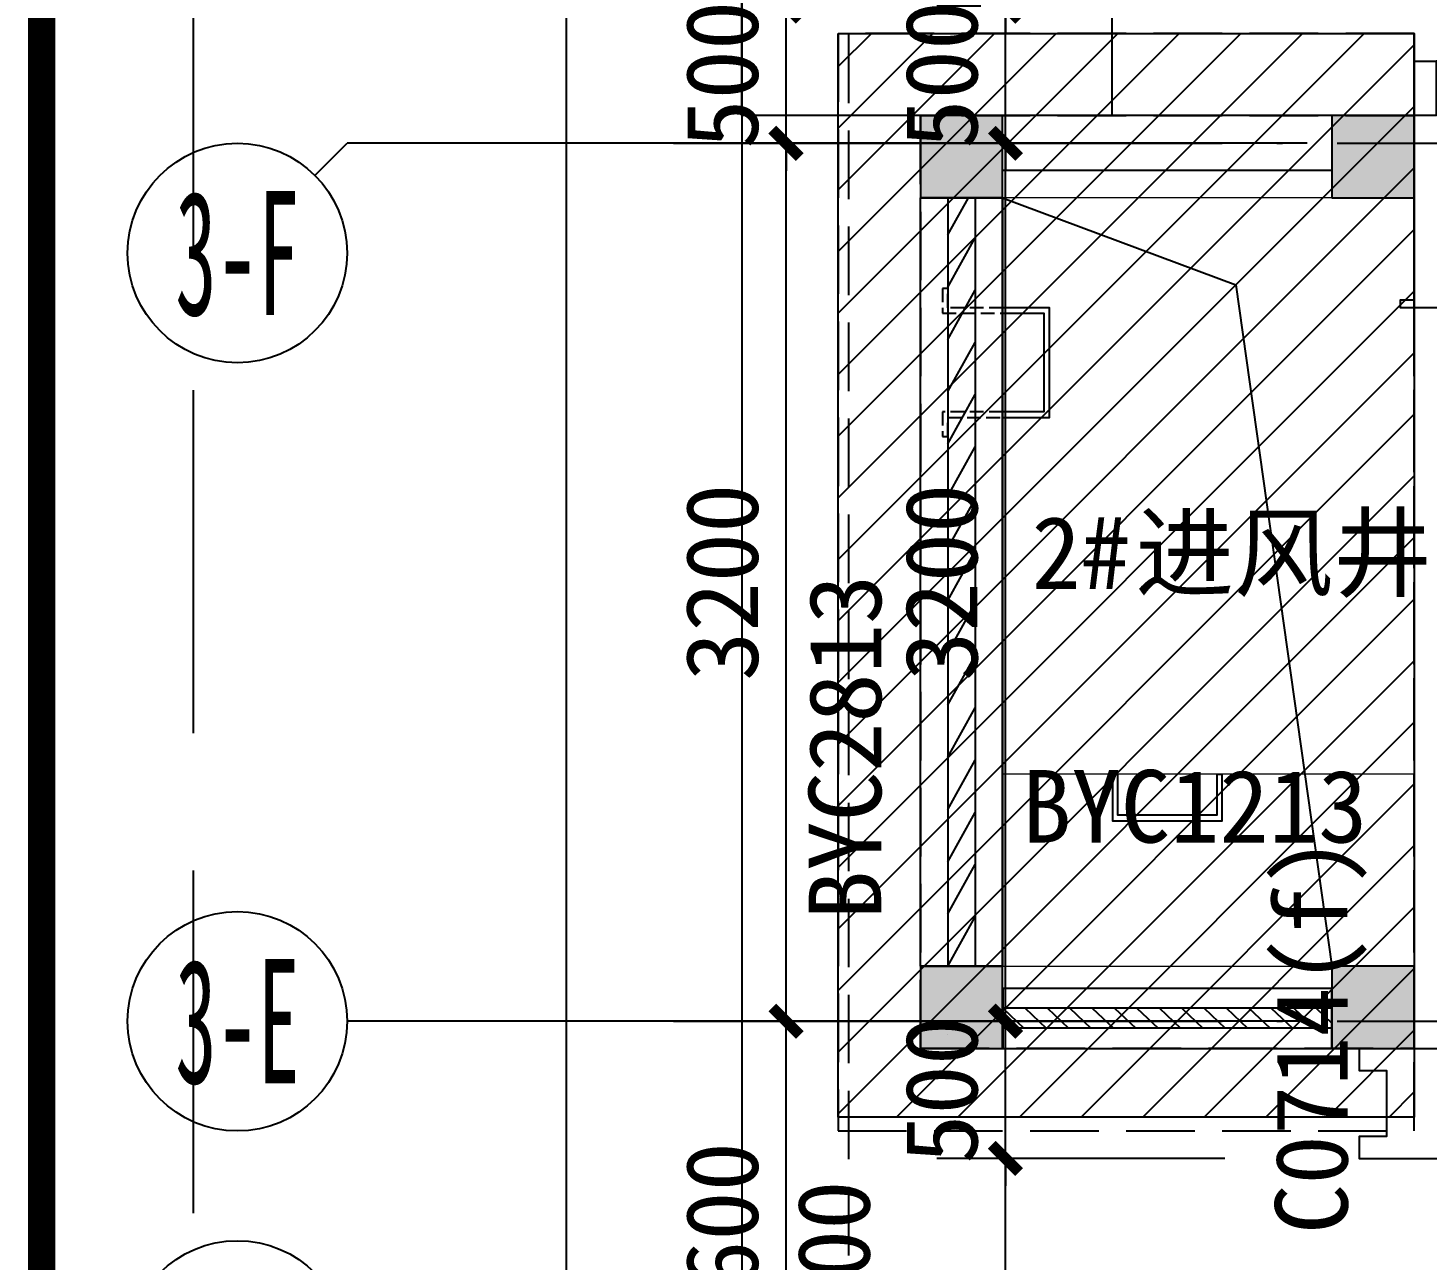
# Model space of a CAD drawing. Extents: x -46233 to 84150, y 109350 to 390860.
# Drawn here: x 2450 to 7550, y 125430 to 129920 of the extents above; entities that cross this region are included whole.
import ezdxf
from ezdxf.enums import TextEntityAlignment as Align
from ezdxf.xclip import XClip

# ---------------------------------------------------------------- set-up
doc = ezdxf.new("R2010")
doc.units = 0
doc.header["$LTSCALE"] = 1000
doc.header["$MEASUREMENT"] = 0
doc.header["$XCLIPFRAME"] = 0
for name, pattern in [('3#-轴线$1$DOTE', [2.4200000000000004, 2, -0.2, 0.02, -0.2]), ('DASH', [0.35, 0.25, -0.1]), ('道路$0$道路-$0$DASH', [0.35, 0.25, -0.1]), ('风井$0$DASH', [0.35, 0.25, -0.1]), ('风井$0$墙体$0$墙体$0$DASH', [0.35, 0.25, -0.1])]:
    doc.linetypes.add(name, pattern=pattern)
doc.layers.get('Defpoints').update_dxf_attribs({"color": 4, "linetype": 'DASH'})
for name, color, linetype in [('125-MC编号-首层$0$A-ANNO-TEXT', 255, 'Continuous'), ('3#-轴号$0$A-ANNO-AXIS-CIRC', 3, 'Continuous'), ('3#-轴号$0$A-ANNO-AXIS-TEXT', 7, 'Continuous'), ('3#-轴号$0$A-ANNO-DIMS', 3, 'Continuous'), ('3#-轴线$1$A-ANNO-DOTE', 10, '3#-轴线$1$DOTE'), ('3#楼首层线脚$0$A-00-HX-113-wall-01Y$0$HRAL', 31, 'Continuous'), ('A-ANNO-DIMS', 3, 'Continuous'), ('A-ANNO-TEXT', 255, 'Continuous'), ('A1-无手签$0$A-ANNO-TTLB', 7, 'Continuous'), ('AXIS_TEXT', 7, 'Continuous'), ('道路$0$A-road', 40, 'Continuous'), ('铺装$0$$0$绿化轮廓', 67, 'Continuous'), ('风井$0$$AUDIT-BAD-LAYER', 7, 'Continuous'), ('风井$0$A-ANNO-SYMB', 3, 'Continuous'), ('风井$0$A-COLU-CONC', 9, 'Continuous'), ('风井$0$A-COLU-CONC-HATC', 204, 'Continuous'), ('风井$0$A-DOOR', 51, 'Continuous'), ('风井$0$A-WALL-BLOK', 131, 'Continuous'), ('风井$0$墙体$0$墙体$0$A-FLOR-OVHD', 171, '风井$0$墙体$0$墙体$0$DASH'), ('风井$0$墙体$0$墙体$0$A-FLOR-STRS', 51, 'Continuous')]:
    doc.layers.add(name, color=color, linetype=linetype)
doc.layers.add('风井$0$00标注', color=2, linetype='Continuous', lineweight=30)
doc.layers.add('风井$0$A-FLOR-UNDR', color=177, linetype='Continuous', lineweight=9)
doc.styles.add('125-MC编号-首层$0$Standard', font='')
doc.styles.add('3#-轴号$0$_TCH_AXIS', font='')
doc.styles.add('3#-轴号$0$_TCH_DIM_T3', font='')
doc.styles.add('_TCH_DIM_T3', font='')
doc.styles.add('COMPLEX', font='COMPLEX')
doc.styles.get("Standard").update_dxf_attribs({"font": ''})
doc.styles.get('125-MC编号-首层$0$Standard').set_extended_font_data('SimSun')
doc.styles.get('3#-轴号$0$_TCH_AXIS').set_extended_font_data('SimSun')
doc.styles.get('3#-轴号$0$_TCH_DIM_T3').set_extended_font_data('SimSun')
doc.styles.get('_TCH_DIM_T3').set_extended_font_data('SimSun')
doc.styles.get('Standard').set_extended_font_data('SimSun')
doc.dimstyles.new('3#-轴号$0$_TCH_ARCH&&100', dxfattribs={"dimtxt": 264.3459915611814, "dimasz": 100, "dimexe": 250, "dimexo": 300, "dimgap": 100, "dimtad": 1, "dimdec": 0, "dimzin": 0, "dimdsep": 46, "dimtxsty": '3#-轴号$0$_TCH_DIM_T3', "dimblk": '3#-轴号$0$_ArchTick', "dimcen": 0.09, "dimclrt": 7, "dimazin": 2, "dimtfac": 1, "dimtdec": 0, "dimtix": 1, "dimtmove": 2, "dimatfit": 3, "dimfxl": 100, "dimtolj": 1, "dimtzin": 0, "dimarcsym": 0})
doc.dimstyles.new('_TCH_ARCH&&100', dxfattribs={"dimtxt": 264.3459915611814, "dimasz": 100, "dimexe": 250, "dimexo": 300, "dimgap": 100, "dimtad": 1, "dimdec": 0, "dimzin": 0, "dimdsep": 46, "dimtxsty": '_TCH_DIM_T3', "dimblk": 'ARCHTICK', "dimcen": 0.09, "dimclrt": 7, "dimazin": 2, "dimtfac": 1, "dimtdec": 0, "dimtix": 1, "dimtmove": 2, "dimatfit": 3, "dimfxl": 100, "dimtolj": 1, "dimtzin": 0, "dimarcsym": 0})

# ---------------------------------------------------------------- blocks, each defined once
blk = doc.blocks.new('125-MC编号-首层')
at = {"layer": '125-MC编号-首层$0$A-ANNO-TEXT', "color": 2, "style": '125-MC编号-首层$0$Standard'}
blk.add_text('C0714', height=264.3459915611814, rotation=90, dxfattribs=at).set_placement((-10992.15770355909, 3124.893592237087, -1.357726094855704e-08))
blk = doc.blocks.new('3#-1F')
blk.add_blockref('125-MC编号-首层', (10450, -7100))
blk = doc.blocks.new('3#-轴线')
at = {"layer": '3#-轴线$1$A-ANNO-DOTE'}
for points in [[(-3000, 0), (45757.34661860857, 2.91038304567337e-11)], [(-3000, -3200), (45757.34661860857, -3199.999999999971)]]:
    blk.add_lwpolyline(points, dxfattribs=at)
blk = doc.blocks.new('_AXISO')
blk.add_circle((0, 0), 0.5)
at = {"layer": 'AXIS_TEXT', "style": 'COMPLEX', "width": 1.041666666666667}
blk.add_attdef('A', text='', height=0.56, dxfattribs=at).set_placement((-0.25, -0.28), (0.25, -0.28), align=Align.FIT)
blk = doc.blocks.new('3#-轴号$0$_ArchTick')
at = {"color": 0, "linetype": 'ByBlock', "const_width": 0.4}
blk.add_lwpolyline([(-0.5, -0.5), (0.5, 0.5)], dxfattribs=at)
blk = doc.blocks.new('*D808')
at = {"layer": '3#-轴号$0$A-ANNO-DIMS', "color": 0, "lineweight": -2, "transparency": 16777216}
for p, q in [((-2589.421882234513, -5800), (-2589.421882234514, -4200)), ((-2389.421882234512, -4200), (-2339.421882234514, -4200)), ((-2389.421882234513, -5800), (-2339.421882234513, -5800))]:
    blk.add_line(p, q, dxfattribs=at)
at = {"layer": 'Defpoints', "color": 0, "transparency": 16777216}
for p in [(-2689.421882234512, -4200), (-2589.421882234514, -4200), (-2689.421882234513, -5800)]:
    blk.add_point(p, dxfattribs=at)
at = {"layer": '3#-轴号$0$A-ANNO-DIMS', "color": 0, "lineweight": -2, "transparency": 16777216, "xscale": 100, "yscale": 100, "zscale": 100}
for p, rotation in [((-2589.421882234514, -4200), 90), ((-2589.421882234513, -5800), 270)]:
    blk.add_blockref('3#-轴号$0$_ArchTick', p, dxfattribs=dict(at, rotation=rotation))
at = {"layer": '3#-轴号$0$A-ANNO-DIMS', "color": 7, "transparency": 16777216, "insert": (-2821.594878015105, -4999.999999999998), "char_height": 264.3459915611814, "attachment_point": 5, "rotation": 90, "style": '3#-轴号$0$_TCH_DIM_T3'}
blk.add_mtext('\\A1;1600', dxfattribs=at)
blk = doc.blocks.new('*D809')
at = {"layer": '3#-轴号$0$A-ANNO-DIMS', "color": 0, "lineweight": -2, "transparency": 16777216}
for p, q in [((-2589.421882234512, -4200), (-2589.421882234513, -999.9999999999986)), ((-2389.421882234511, -999.9999999999986), (-2339.421882234513, -999.9999999999986)), ((-2389.421882234512, -4200), (-2339.421882234512, -4200))]:
    blk.add_line(p, q, dxfattribs=at)
at = {"layer": 'Defpoints', "color": 0, "transparency": 16777216}
for p in [(-2689.421882234511, -999.9999999999986), (-2589.421882234513, -999.9999999999986), (-2689.421882234512, -4200)]:
    blk.add_point(p, dxfattribs=at)
at = {"layer": '3#-轴号$0$A-ANNO-DIMS', "color": 0, "lineweight": -2, "transparency": 16777216, "xscale": 100, "yscale": 100, "zscale": 100}
for p, rotation in [((-2589.421882234513, -999.9999999999986), 90), ((-2589.421882234512, -4200), 270)]:
    blk.add_blockref('3#-轴号$0$_ArchTick', p, dxfattribs=dict(at, rotation=rotation))
at = {"layer": '3#-轴号$0$A-ANNO-DIMS', "color": 7, "transparency": 16777216, "insert": (-2821.594878015103, -2599.999999999998), "char_height": 264.3459915611814, "attachment_point": 5, "rotation": 90, "style": '3#-轴号$0$_TCH_DIM_T3'}
blk.add_mtext('\\A1;3200', dxfattribs=at)
blk = doc.blocks.new('*D810')
at = {"layer": '3#-轴号$0$A-ANNO-DIMS', "color": 0, "lineweight": -2, "transparency": 16777216}
for p, q in [((-2589.421882234512, -499.9999999999984), (-2589.421882234512, -399.9999999999984)), ((-2589.421882234512, -999.9999999999986), (-2589.421882234512, -499.9999999999984)), ((-2389.421882234511, -499.9999999999983), (-2339.421882234512, -499.9999999999983)), ((-2589.421882234512, -999.9999999999986), (-2589.421882234512, -1099.999999999999)), ((-2389.421882234511, -999.9999999999986), (-2339.421882234512, -999.9999999999986))]:
    blk.add_line(p, q, dxfattribs=at)
at = {"layer": 'Defpoints', "color": 0, "transparency": 16777216}
for p in [(-2689.421882234511, -499.9999999999984), (-2589.421882234512, -499.9999999999984), (-2689.421882234511, -999.9999999999986)]:
    blk.add_point(p, dxfattribs=at)
at = {"layer": '3#-轴号$0$A-ANNO-DIMS', "color": 0, "lineweight": -2, "transparency": 16777216, "xscale": 100, "yscale": 100, "zscale": 100}
for p, rotation in [((-2589.421882234512, -499.9999999999984), 270), ((-2589.421882234512, -999.9999999999986), 90)]:
    blk.add_blockref('3#-轴号$0$_ArchTick', p, dxfattribs=dict(at, rotation=rotation))
at = {"layer": '3#-轴号$0$A-ANNO-DIMS', "color": 7, "transparency": 16777216, "insert": (-2821.594878015102, -749.9999999999975), "char_height": 264.3459915611814, "attachment_point": 5, "rotation": 90, "style": '3#-轴号$0$_TCH_DIM_T3'}
blk.add_mtext('\\A1;500', dxfattribs=at)
blk = doc.blocks.new('风井$0$墙体$0$墙体$0$A$C4C954567')
at = {"layer": '风井$0$$AUDIT-BAD-LAYER'}
for p, q in [((69.9997057418077, 220.0001450843192), (89.9997057418077, 220.0001450843192)), ((449.9997057418077, 220.0001450843156), (469.9997057418077, 220.0001450843156))]:
    blk.add_line(p, q, dxfattribs=at)
at = {"layer": '风井$0$墙体$0$墙体$0$A-FLOR-STRS'}
for points in [[(69.9997057418077, 220.0001521309041), (69.9997057418077, 390.0001450843192), (469.9997057418077, 390.0001450843174), (469.9997057418077, 220.0001450843156)], [(449.9997057418077, 220.0001521309041), (449.9997057418077, 370.0001450843174), (89.9997057418077, 370.0001450843192), (89.9997057418077, 220.0001450843192)]]:
    blk.add_lwpolyline(points, dxfattribs=at)
at = {"layer": '风井$0$墙体$0$墙体$0$A-FLOR-STRS', "linetype": '风井$0$墙体$0$墙体$0$DASH', "ltscale": 0.2}
for points in [[(89.9997057418077, 220.0001450843192), (89.99970574180406, 0.0001450843228667509), (-0.0002942581922980025, 0.0001450843192287721), (-0.0002942581922980025, 20.00014508431923), (69.99970574180406, 20.00014508432105), (69.9997057418077, 220.0001521309041)], [(469.9997057418077, 220.0001450843156), (469.9997057418041, 20.00014508431923), (539.9997057418077, 20.00014508431923), (539.9997057418077, 0.0001450843192287721), (449.9997057418041, 0.0001450843192287721), (449.9997057418077, 220.0001521309041)]]:
    blk.add_lwpolyline(points, dxfattribs=at)
blk = doc.blocks.new('风井$0$$WINLIB2D$00000039')
at = {"color": 0}
for points in [[(-0.4999999999983409, 0.5000000000445652), (-0.4999999999999964, -0.4999999999999716)], [(0.5000000000016591, 0.4999999999536158), (-0.4999999999983409, 0.5000000000445652)], [(0.4999999999983338, -0.5000000000463842), (0.4999999999999609, 0.4999999999999432)], [(-0.499999999999428, 0.1666666667124446), (0.500000000000572, 0.1666666666205998)], [(-0.3838834764901549, -0.166666666632409), (-0.4479860405916831, 0.1666666667079113)], [(-0.3158924398378069, -0.166666666637866), (-0.3799950039392748, 0.1666666667006353)], [(-0.2479014031851996, -0.166666666645142), (-0.3120039672867243, 0.1666666666951784)], [(-0.1799103665328481, -0.1666666666505989), (-0.2440129306343159, 0.1666666666887977)], [(-0.1119193298802692, -0.1666666666569512), (-0.1760218939817904, 0.1666666666824455)], [(-0.04392829322788927, -0.1666666666633319), (-0.1080308573293216, 0.1666666666760648)], [(0.02406274342471804, -0.1666666666696841), (-0.04003982067680312, 0.1666666666697125)], [(0.09205378007703402, -0.1666666666751411), (0.02795121597557682, 0.1666666666642556)], [(0.1600448167296129, -0.1666666666815217), (0.0959422526280953, 0.1666666666578749)], [(0.2280358533819644, -0.166666666687874), (0.163933289280525, 0.1666666666505989)], [(0.2960268900345753, -0.1666666666942547), (0.231924325933047, 0.1666666666460657)], [(0.3640179266869801, -0.1666666667006069), (0.2999153625854838, 0.166666666639685)], [(0.4320089633395341, -0.1666666667060639), (0.3679063992380058, 0.166666666632409)], [(0.4999999999916831, -0.1666666667115209), (0.4358974358904746, 0.1666666666260568)], [(-0.4518745131427302, -0.1666666666260284), (-0.5000000000072298, 0.08358586507802102)], [(-0.500000000000572, -0.1666666666214951), (0.499999999999428, -0.1666666667124446)], [(0.4999999999983338, -0.5000000000463842), (-0.5000000000016662, -0.4999999999554348)]]:
    blk.add_lwpolyline(points, dxfattribs=at)
blk = doc.blocks.new('风井')
at = {"layer": '风井$0$A-COLU-CONC-HATC'}
for points in [[(525298549.9129903, 299507560.8516245), (525298549.9129903, 299507260.8516245), (525298849.9129903, 299507260.8516245), (525298849.9129903, 299507560.8516245)], [(525300050.2778239, 299507560.8516245), (525300050.2778239, 299507260.8516245), (525300350.2778239, 299507260.8516245), (525300350.2778239, 299507560.8516245)], [(525298549.9238182, 299504460.8557784), (525298549.9238182, 299504160.8557784), (525298849.9238182, 299504160.8557784), (525298849.9238182, 299504460.8557784)], [(525300050.2886518, 299504460.8557784), (525300050.2886518, 299504160.8557784), (525300350.2886518, 299504160.8557784), (525300350.2886518, 299504460.8557784)]]:
    blk.add_hatch(color=256, dxfattribs=at).paths.add_polyline_path(points)
at = {"layer": 'Defpoints'}
blk.add_lwpolyline([(525298249.9238182, 299503860.8557784), (525300350.2886518, 299503860.8557784), (525300350.2886518, 299507860.8172611), (525298249.9238182, 299507860.8172611)], close=True, dxfattribs=at)
at = {"layer": '风井$0$$AUDIT-BAD-LAYER'}
for p, q in [((525299250.2886518, 299505160.7149891), (525299270.2886518, 299505160.7149891)), ((525299630.2886518, 299505160.7149891), (525299650.2886518, 299505160.7149891))]:
    blk.add_line(p, q, dxfattribs=at)
at = {"layer": '风井$0$00标注', "linetype": '风井$0$DASH'}
for points in [[(525298549.9238182, 299504160.8557784), (525300349.9238182, 299504160.8557784), (525300349.9238182, 299507560.8172611), (525298549.9238182, 299507560.8172611)], [(525298549.9238182, 299504160.8557784), (525300349.9238182, 299504160.8557784), (525300349.9238182, 299507560.8172611), (525298549.9238182, 299507560.8172611)], [(525298550.2886518, 299507560.8507937), (525298550.2886518, 299504160.8557784), (525300350.2886518, 299504160.8557784), (525300350.2886518, 299507560.8557784)]]:
    blk.add_lwpolyline(points, close=True, dxfattribs=at)
at = {"layer": '风井$0$A-ANNO-SYMB'}
blk.add_lwpolyline([(525298849.9129903, 299507260.8516245), (525299699.6328232, 299506943.5988385), (525300050.2886518, 299504460.8557784)], dxfattribs=at)
at = {"layer": '风井$0$A-COLU-CONC'}
for p, q in [((525298549.9129903, 299507560.8516245), (525298549.9129903, 299507260.8516245)), ((525298849.9129903, 299507560.8516245), (525298549.9129903, 299507560.8516245)), ((525298849.9129903, 299507260.8516245), (525298849.9129903, 299507560.8516245)), ((525300050.2778239, 299507560.8516245), (525300050.2778239, 299507260.8516245)), ((525300350.2778239, 299507560.8516245), (525300050.2778239, 299507560.8516245)), ((525300350.2778239, 299507260.8516245), (525300350.2778239, 299507560.8516245)), ((525298549.9129903, 299507260.8516245), (525298849.9129903, 299507260.8516245)), ((525300050.2778239, 299507260.8516245), (525300350.2778239, 299507260.8516245)), ((525298549.9238182, 299504460.8557784), (525298549.9238182, 299504160.8557784)), ((525298849.9238182, 299504460.8557784), (525298549.9238182, 299504460.8557784)), ((525298849.9238182, 299504160.8557784), (525298849.9238182, 299504460.8557784)), ((525300050.2886518, 299504460.8557784), (525300050.2886518, 299504160.8557784)), ((525300350.2886518, 299504460.8557784), (525300050.2886518, 299504460.8557784)), ((525300350.2886518, 299504160.8557784), (525300350.2886518, 299504460.8557784)), ((525298549.9238182, 299504160.8557784), (525298849.9238182, 299504160.8557784)), ((525300050.2886518, 299504160.8557784), (525300350.2886518, 299504160.8557784))]:
    blk.add_line(p, q, dxfattribs=at)
at = {"layer": '风井$0$A-FLOR-UNDR'}
blk.add_line((525300350.2886518, 299505160.8489494), (525298850.2886518, 299505160.8489494), dxfattribs=at)
blk.add_lwpolyline([(525298850.2886518, 299507260.8515414), (525298850.2886518, 299504460.8557784), (525300349.9238182, 299504460.8368936), (525300349.9238182, 299507260.8361459)], close=True, dxfattribs=at)
at = {"layer": '风井$0$A-WALL-BLOK'}
for p, q in [((525300050.2778239, 299507560.8172611), (525298849.9129903, 299507560.8172611)), ((525300350.2886518, 299507360.8172611), (525300350.2886518, 299507560.8172611)), ((525298849.9238182, 299507260.697117), (525298849.9238182, 299507360.8172611)), ((525300050.2778239, 299507360.8172611), (525298849.9238182, 299507360.8172611)), ((525298549.9238182, 299507260.8516245), (525298549.9238182, 299507260.697117)), ((525298549.9238182, 299507260.697117), (525298849.9238182, 299507260.697117)), ((525298850.0954071, 299504380.8557784), (525298849.9238182, 299504380.8557784)), ((525298850.0954071, 299504160.8557784), (525298850.0954071, 299504380.8557784)), ((525300050.2886518, 299504380.8557784), (525300050.0954071, 299504380.8557784)), ((525300050.0954071, 299504380.8557784), (525300050.0954071, 299504160.8557784)), ((525298549.9238182, 299504260.8557784), (525298549.9238182, 299504260.8557784)), ((525298599.9238181, 299504260.8557784), (525298599.9238181, 299504260.8557784)), ((525298649.9238181, 299504260.8557784), (525298649.9238181, 299504260.8557784)), ((525298649.9238182, 299504260.8557784), (525298649.9238182, 299504260.8557784)), ((525298649.9238182, 299504210.8557784), (525298649.9238182, 299504210.8557784)), ((525298649.9238182, 299504160.8557784), (525298649.9238182, 299504160.8557784)), ((525298849.9238182, 299504160.8557784), (525298850.0954071, 299504160.8557784)), ((525300050.0954071, 299504160.8557784), (525300050.2886518, 299504160.8557784))]:
    blk.add_line(p, q, dxfattribs=at)
at = {"layer": '风井$0$墙体$0$墙体$0$A-FLOR-STRS'}
for points in [[(525299250.2886518, 299505160.714982), (525299250.2886518, 299504990.7149891), (525299650.2886518, 299504990.7149891), (525299650.2886518, 299505160.7149891)], [(525299630.2886518, 299505160.714982), (525299630.2886518, 299505010.7149891), (525299270.2886518, 299505010.7149891), (525299270.2886518, 299505160.7149891)]]:
    blk.add_lwpolyline(points, dxfattribs=at)
at = {"layer": '风井$0$A-DOOR'}
for p, xscale, yscale, zscale, rotation in [((525298699.9238182, 299505860.7764477), 2799.841338574886, 300, 300, 270), ((525299450.0954071, 299504270.8557784), 1200, 220, 220, 180)]:
    blk.add_blockref('风井$0$$WINLIB2D$00000039', p, dxfattribs=dict(at, xscale=xscale, yscale=yscale, zscale=zscale, rotation=rotation))
at = {"layer": '风井$0$墙体$0$墙体$0$A-FLOR-OVHD', "xscale": -1, "rotation": 270}
blk.add_blockref('风井$0$墙体$0$墙体$0$A$C4C954567', (525298630.2885067, 299506390.8514116), dxfattribs=at)
blk = doc.blocks.new('GBTRRGT')
h = blk.add_hatch()
h.set_pattern_fill('ANSI31', color=251, scale=100)
h.set_pattern_definition([(45, (0, 0), (-112.2532015133644, 112.2532015133644), [])])
h.paths.add_polyline_path([(5402.977043569088, 130900.8663566113), (7503.341877162457, 130900.8663566113), (7503.341877162457, 126950.9048739076), (5402.977043569088, 126950.9048739076)])
at = {"color": 251}
blk.add_lwpolyline([(5402.977043569088, 130900.8663566113), (7503.341877162457, 130900.8663566113), (7503.341877162457, 126950.9048739076), (5402.977043569088, 126950.9048739076)], close=True, dxfattribs=at)
ref = blk.add_blockref('风井', (-525292846.9467747, -299376959.9509045))
XClip(ref).set_block_clipping_path([(525297926.3146671, 299502575.4287523), (525300759.6328232, 299508610.60595787)])
at = {"layer": 'A-ANNO-TEXT'}
for s, p in [('2#', (6108.23416657187, 128875.5821599961)), ('进风井', (6486.293238301829, 128875.5821599961))]:
    blk.add_text(s, height=264.3459915611814, dxfattribs=at).set_placement(p)
at = {"layer": 'A-ANNO-TEXT', "color": 2}
blk.add_text('BYC2813', height=264.3459915611814, rotation=90, dxfattribs=at).set_placement((5560.185549738468, 127668.9709152608))
blk.add_text('BYC1213', height=264.3459915611814, dxfattribs=at).set_placement((6073.998518662993, 127951.3822024587))
blk = doc.blocks.new('3#楼首层线脚')
at = {"layer": '3#楼首层线脚$0$A-00-HX-113-wall-01Y$0$HRAL'}
for points in [[(-10649.22581237639, 6499.987896384118), (-10799.22581237639, 6499.987896384118), (-10799.22581237639, 6529.987896384118), (-10749.22580953132, 6529.987896384118), (-10749.22572702254, 7399.987896384118), (-9779.225340754638, 7399.987896384118), (-9779.225340754638, 7450.00000000131), (-9749.225340754638, 7450.00000000131), (-9749.225340754638, 7300.00000000131)], [(-10650.65950899522, 3799.999862672208), (-10950.61328428189, 3799.868581951974), (-10950.61328428189, 3719.999960781453), (-10850.65952902238, 3719.999960781453), (-10850.65952902238, 3479.999960781453), (-10950.65952902238, 3479.999960781453), (-10950.65952902238, 3400.00000000131), (-10650.66081743638, 3400.00000000131)]]:
    blk.add_lwpolyline(points, dxfattribs=at)
blk = doc.blocks.new('道路')
at = {"layer": '道路$0$A-road', "color": 1, "linetype": '道路$0$道路-$0$DASH', "ltscale": 5}
blk.add_line((525295899.6281448, 299541750.9976095), (525295899.6374682, 299462759.9999999), dxfattribs=at)
at = {"layer": '道路$0$A-road'}
blk.add_line((525297899.6283362, 299541750.9970442), (525297899.6370624, 299499610.9543269), dxfattribs=at)
blk = doc.blocks.new('铺装')
at = {"layer": '铺装$0$$0$绿化轮廓'}
h = blk.add_hatch(dxfattribs=at)
h.set_pattern_fill('拼花地砖03', color=252, scale=800)
h.set_pattern_definition([(0, (0, 0), (3840, 1280), [5120, -1280]), (90, (0, -1280), (-1280, 3840), [5120, -1280])])
h.paths.add_polyline_path([(525334049.6341788, 299513379.9501229), (525329600.9262848, 299513379.9500879), (525329600.9262952, 299507759.950054), (525313498.3393592, 299507759.950054), (525313498.9862192, 299513379.9500889), (525309050.2783371, 299513379.9501219), (525309049.6314673, 299509259.8049961), (525308899.6351306, 299509229.9593095), (525308899.6359156, 299509159.9380018), (525300450.4039489, 299509159.9380018), (525300450.4070109, 299507759.9380018), (525300429.6328233, 299507759.9380018), (525300429.6328233, 299507560.8523883), (525297899.6367776, 299507560.8523883), (525297899.6326262, 299510559.9501054), (525305649.6328232, 299510559.9501054), (525305649.6328232, 299513379.9501045), (525314849.6328191, 299513379.9501063), (525314849.6981649, 299510660.8629293), (525328249.6981649, 299510660.8629293), (525328249.6328216, 299513379.9501035), (525337449.6328235, 299513379.9501073), (525337449.6328104, 299510760.8532892), (525345949.6362506, 299510760.8532381), (525345949.6362506, 299509159.9380021), (525334199.6297309, 299509159.9380018), (525334199.6317371, 299509229.9590653), (525334049.6341797, 299509259.9585767)])
at = {"layer": '铺装$0$$0$绿化轮廓', "color": 252}
blk.add_lwpolyline([(525329600.9262952, 299507759.950054), (525313498.3393592, 299507759.950054), (525313498.9862192, 299513379.9500889), (525309050.2783371, 299513379.9501219), (525309049.6314673, 299509259.8049961), (525308899.6351306, 299509229.9593095), (525308899.6359156, 299509159.9380018), (525300450.4039489, 299509159.9380018), (525300450.4070109, 299507759.9380018), (525300429.6328233, 299507759.9380018), (525300429.6328233, 299507560.8523883), (525297899.6367776, 299507560.8523883), (525297899.6326262, 299510559.9501054), (525305649.6328232, 299510559.9501054), (525305649.6328232, 299513379.9501045), (525314849.6328191, 299513379.9501063), (525314849.6981649, 299510660.8629293), (525328249.6981649, 299510660.8629293)], dxfattribs=at)
blk = doc.blocks.new('gtvt')
for name in ['道路', '铺装']:
    blk.add_blockref(name, (-525300649.6328232, -299507459.9501054))
blk = doc.blocks.new('_ArchTick')
at = {"color": 0, "linetype": 'ByBlock', "const_width": 0.4}
blk.add_lwpolyline([(-0.5, -0.5), (0.5, 0.5)], dxfattribs=at)
blk = doc.blocks.new('*D447')
at = {"layer": 'A-ANNO-DIMS', "color": 0, "lineweight": -2, "transparency": 16777216}
for p, q in [((6013.264166345632, 130199.9992009228), (6013.264166345632, 130299.9992009228)), ((6813.264166337551, 130199.9992009228), (5763.264166345632, 130199.9992009228)), ((6013.264166345632, 129999.9992009229), (6013.264166345632, 130199.9992009228)), ((6813.264166337551, 129999.9992009229), (5763.264166345632, 129999.9992009229)), ((6013.264166345632, 129999.9992009229), (6013.264166345632, 129899.9992009229))]:
    blk.add_line(p, q, dxfattribs=at)
at = {"layer": 'Defpoints', "color": 0, "transparency": 16777216}
for p in [(6013.264166345632, 130199.9992009228), (7113.264166337551, 130199.9992009228), (7113.264166337551, 129999.9992009229)]:
    blk.add_point(p, dxfattribs=at)
at = {"layer": 'A-ANNO-DIMS', "color": 0, "lineweight": -2, "transparency": 16777216, "xscale": 100, "yscale": 100, "zscale": 100}
for p, rotation in [((6013.264166345632, 130199.9992009228), 270), ((6013.264166345632, 129999.9992009229), 90)]:
    blk.add_blockref('_ArchTick', p, dxfattribs=dict(at, rotation=rotation))
at = {"layer": 'A-ANNO-DIMS', "color": 7, "transparency": 16777216, "insert": (5738.264166345631, 130564.3451924839), "char_height": 264.3459915611814, "attachment_point": 5, "rotation": 90, "style": '_TCH_DIM_T3'}
blk.add_mtext('\\A1;200', dxfattribs=at)
blk = doc.blocks.new('*D448')
at = {"layer": 'A-ANNO-DIMS', "color": 0, "lineweight": -2, "transparency": 16777216}
for p, q in [((6013.264166345632, 129999.9992009229), (6013.264166345632, 130099.9992009229)), ((6813.264166337551, 129999.9992009229), (5763.264166345632, 129999.9992009229)), ((6013.264166345632, 129499.9992009229), (6013.264166345632, 129999.9992009229)), ((6813.264166337551, 129499.9992009229), (5763.264166345632, 129499.9992009229)), ((6013.264166345632, 129499.9992009229), (6013.264166345632, 129399.9992009229))]:
    blk.add_line(p, q, dxfattribs=at)
at = {"layer": 'Defpoints', "color": 0, "transparency": 16777216}
for p in [(6013.264166345632, 129999.9992009229), (7113.264166337551, 129999.9992009229), (7113.264166337551, 129499.9992009229)]:
    blk.add_point(p, dxfattribs=at)
at = {"layer": 'A-ANNO-DIMS', "color": 0, "lineweight": -2, "transparency": 16777216, "xscale": 100, "yscale": 100, "zscale": 100}
for p, rotation in [((6013.264166345632, 129999.9992009229), 270), ((6013.264166345632, 129499.9992009229), 90)]:
    blk.add_blockref('_ArchTick', p, dxfattribs=dict(at, rotation=rotation))
at = {"layer": 'A-ANNO-DIMS', "color": 7, "transparency": 16777216, "insert": (5781.091170565078, 129749.9992009229), "char_height": 264.3459915611814, "attachment_point": 5, "rotation": 90, "style": '_TCH_DIM_T3'}
blk.add_mtext('\\A1;500', dxfattribs=at)
blk = doc.blocks.new('*D449')
at = {"layer": 'A-ANNO-DIMS', "color": 0, "lineweight": -2, "transparency": 16777216}
for p, q in [((6813.264166337551, 129499.9992009229), (5763.264166345632, 129499.9992009229)), ((6013.264166345632, 126299.9992009229), (6013.264166345632, 129499.9992009229)), ((6813.26416633755, 126299.9992009229), (5763.264166345632, 126299.9992009229))]:
    blk.add_line(p, q, dxfattribs=at)
at = {"layer": 'Defpoints', "color": 0, "transparency": 16777216}
for p in [(6013.264166345632, 129499.9992009229), (7113.264166337551, 129499.9992009229), (7113.26416633755, 126299.9992009229)]:
    blk.add_point(p, dxfattribs=at)
at = {"layer": 'A-ANNO-DIMS', "color": 0, "lineweight": -2, "transparency": 16777216, "xscale": 100, "yscale": 100, "zscale": 100}
for p, rotation in [((6013.264166345632, 129499.9992009229), 90), ((6013.264166345632, 126299.9992009229), 270)]:
    blk.add_blockref('_ArchTick', p, dxfattribs=dict(at, rotation=rotation))
at = {"layer": 'A-ANNO-DIMS', "color": 7, "transparency": 16777216, "insert": (5781.091170565077, 127899.9992009229), "char_height": 264.3459915611814, "attachment_point": 5, "rotation": 90, "style": '_TCH_DIM_T3'}
blk.add_mtext('\\A1;3200', dxfattribs=at)
blk = doc.blocks.new('*D450')
at = {"layer": 'A-ANNO-DIMS', "color": 0, "lineweight": -2, "transparency": 16777216}
for p, q in [((6013.264166345632, 126299.9992009229), (6013.264166345632, 126399.9992009229)), ((6813.26416633755, 126299.9992009229), (5763.264166345632, 126299.9992009229)), ((6013.264166345632, 125799.9992009229), (6013.264166345632, 126299.9992009229)), ((6813.26416633755, 125799.9992009229), (5763.264166345632, 125799.9992009229)), ((6013.264166345632, 125799.9992009229), (6013.264166345632, 125699.9992009229))]:
    blk.add_line(p, q, dxfattribs=at)
at = {"layer": 'Defpoints', "color": 0, "transparency": 16777216}
for p in [(6013.264166345632, 126299.9992009229), (7113.26416633755, 126299.9992009229), (7113.26416633755, 125799.9992009229)]:
    blk.add_point(p, dxfattribs=at)
at = {"layer": 'A-ANNO-DIMS', "color": 0, "lineweight": -2, "transparency": 16777216, "xscale": 100, "yscale": 100, "zscale": 100}
for p, rotation in [((6013.264166345632, 126299.9992009229), 270), ((6013.264166345632, 125799.9992009229), 90)]:
    blk.add_blockref('_ArchTick', p, dxfattribs=dict(at, rotation=rotation))
at = {"layer": 'A-ANNO-DIMS', "color": 7, "transparency": 16777216, "insert": (5781.091170565075, 126049.9992009229), "char_height": 264.3459915611814, "attachment_point": 5, "rotation": 90, "style": '_TCH_DIM_T3'}
blk.add_mtext('\\A1;500', dxfattribs=at)
blk = doc.blocks.new('*D451')
at = {"layer": 'A-ANNO-DIMS', "color": 0, "lineweight": -2, "transparency": 16777216}
for p, q in [((6813.26416633755, 125799.9992009229), (5763.264166345632, 125799.9992009229)), ((6013.264166345632, 125099.9992009229), (6013.264166345632, 125799.9992009229)), ((6813.26416633755, 125099.9992009229), (5763.264166345632, 125099.9992009229))]:
    blk.add_line(p, q, dxfattribs=at)
at = {"layer": 'Defpoints', "color": 0, "transparency": 16777216}
for p in [(6013.264166345632, 125799.9992009229), (7113.26416633755, 125799.9992009229), (7113.26416633755, 125099.9992009229)]:
    blk.add_point(p, dxfattribs=at)
at = {"layer": 'A-ANNO-DIMS', "color": 0, "lineweight": -2, "transparency": 16777216, "xscale": 100, "yscale": 100, "zscale": 100}
for p, rotation in [((6013.264166345632, 125799.9992009229), 90), ((6013.264166345632, 125099.9992009229), 270)]:
    blk.add_blockref('_ArchTick', p, dxfattribs=dict(at, rotation=rotation))
at = {"layer": 'A-ANNO-DIMS', "color": 7, "transparency": 16777216, "insert": (5388.26416634563, 125449.9992009228), "char_height": 264.3459915611814, "attachment_point": 5, "rotation": 90, "style": '_TCH_DIM_T3'}
blk.add_mtext('\\A1;700', dxfattribs=at)
blk = doc.blocks.new('*D460')
at = {"layer": 'A-ANNO-DIMS', "color": 0, "lineweight": -2, "transparency": 16777216}
for p, q in [((6813.264166337551, 130199.9992009228), (4163.264166329399, 130199.9992009228)), ((4413.264166329402, 118099.9992009229), (4413.264166329399, 130199.9992009228)), ((6813.264166337549, 118099.9992009229), (4163.264166329402, 118099.9992009229))]:
    blk.add_line(p, q, dxfattribs=at)
at = {"layer": 'Defpoints', "color": 0, "transparency": 16777216}
for p in [(4413.264166329399, 130199.9992009228), (7113.264166337551, 130199.9992009228), (7113.264166337549, 118099.9992009229)]:
    blk.add_point(p, dxfattribs=at)
at = {"layer": 'A-ANNO-DIMS', "color": 0, "lineweight": -2, "transparency": 16777216, "xscale": 100, "yscale": 100, "zscale": 100}
for p, rotation in [((4413.264166329399, 130199.9992009228), 90), ((4413.264166329402, 118099.9992009229), 270)]:
    blk.add_blockref('_ArchTick', p, dxfattribs=dict(at, rotation=rotation))
at = {"layer": 'A-ANNO-DIMS', "color": 7, "transparency": 16777216, "insert": (4181.091170548843, 124149.9992009228), "char_height": 264.3459915611814, "attachment_point": 5, "rotation": 90, "style": '_TCH_DIM_T3'}
blk.add_mtext('\\A1;12100', dxfattribs=at)
blk = doc.blocks.new('3#-轴号')
at = {"layer": '3#-轴号$0$A-ANNO-AXIS-CIRC'}
for p, q in [((-4306.579169759894, -1117.157287525381), (-4189.421882234513, -999.9999999999995)), ((-689.4218822345131, -1000), (-4189.421882234513, -999.9999999999995)), ((-689.4218822345133, -4200), (-4189.421882234514, -4200))]:
    blk.add_line(p, q, dxfattribs=at)
at = {"layer": 'Defpoints'}
blk.add_lwpolyline([(-2360.050600226386, 4492.686130793747), (44213.50834018423, 4492.686130793747), (44213.50834018423, -15203.35036752875), (-2360.050600226386, -15203.35036752875)], close=True, dxfattribs=at)
at = {"layer": '3#-轴号$0$A-ANNO-AXIS-CIRC'}
ref = blk.add_blockref('_AXISO', (-4589.421882234513, -1400), dxfattribs=dict(at, xscale=800, yscale=800, zscale=800))
ref.add_attrib('A', '3-F', dxfattribs={"layer": '3#-轴号$0$A-ANNO-AXIS-TEXT', "height": 452.5483399593904, "style": '3#-轴号$0$_TCH_AXIS', "width": 0.4661458333333334}).set_placement((-4815.696052214208, -1626.274169979695), (-4363.147712254818, -1626.274169979695), align=Align.FIT)
ref = blk.add_blockref('_AXISO', (-4589.421882234514, -4200), dxfattribs=dict(at, xscale=800, yscale=800, zscale=800))
ref.add_attrib('A', '3-E', dxfattribs={"layer": '3#-轴号$0$A-ANNO-AXIS-TEXT', "height": 452.5483399593904, "style": '3#-轴号$0$_TCH_AXIS', "width": 0.4661458333333334}).set_placement((-4815.696052214209, -4426.274169979695), (-4363.147712254819, -4426.274169979695), align=Align.FIT)
ref = blk.add_blockref('_AXISO', (-4589.421882234514, -5400), dxfattribs=dict(at, xscale=800, yscale=800, zscale=800))
ref.add_attrib('A', '3-D', dxfattribs={"layer": '3#-轴号$0$A-ANNO-AXIS-TEXT', "height": 452.5483399593904, "style": '3#-轴号$0$_TCH_AXIS', "width": 0.4661458333333334}).set_placement((-4815.696052214209, -5626.274169979695), (-4363.147712254819, -5626.274169979695), align=Align.FIT)
at = {"layer": '3#-轴号$0$A-ANNO-DIMS'}
for p1, p2, distance, picture, middle in [((-2689.421882234511, -999.9999999999982), (-2689.421882234511, -499.9999999999982), -99.9999999999991, '*D810', (-2821.594878015102, -749.9999999999975)), ((-2689.421882234511, -4199.999999999998), (-2689.421882234511, -999.9999999999982), -99.99999999999818, '*D809', (-2821.594878015103, -2599.999999999998)), ((-2689.421882234512, -5799.999999999998), (-2689.421882234511, -4199.999999999998), -99.99999999999682, '*D808', (-2821.594878015105, -4999.999999999998))]:
    dim = blk.add_aligned_dim(p1=p1, p2=p2, distance=distance, dimstyle='3#-轴号$0$_TCH_ARCH&&100', dxfattribs=at)
    dim.commit()
    dim.dimension.update_dxf_attribs({"geometry": picture, "text_midpoint": middle})

msp = doc.modelspace()

# ---------------------------------------------------------------- linework, layer by layer
at = {"layer": 'A1-无手签$0$A-ANNO-TTLB', "const_width": 100}
msp.add_lwpolyline([(2500.004988905857, 110399.9992009228), (83100.00498890586, 110399.9992009228), (83100.00498890586, 167799.9992009228), (2500.004988905857, 167799.9992009228)], close=True, dxfattribs=at)

# ---------------------------------------------------------------- block references
ref = msp.add_blockref('gtvt', (7802.68604850769, 129499.9992009401))
XClip(ref).set_block_clipping_path([(-5302.681059601833, -19100.000000017302), (50797.31894039817, 9599.999999982683)])
ref = msp.add_blockref('3#-轴号', (7802.686048567295, 130499.9992009228))
XClip(ref).set_block_clipping_path([(-5302.681059657129, -20379.857304464298), (42220.37539012695, 8320.142695535687)])
for name, p in [('3#-1F', (7802.686048562988, 129499.9992009228)), ('3#-轴线', (7802.686048562988, 129499.9992009228)), ('GBTRRGT', (0, -1000)), ('3#楼首层线脚', (18252.68604856299, 122399.9992009228))]:
    msp.add_blockref(name, p)

# ---------------------------------------------------------------- texts
at = {"layer": 'A-ANNO-TEXT', "color": 1}
msp.add_text('(f)', height=264.3459915611814, rotation=90, dxfattribs=at).set_placement((7259.555564934388, 126432.1560081978))

# ---------------------------------------------------------------- dimensions: what is measured, and where the dimension line sits
at = {"layer": 'A-ANNO-DIMS'}
for base, p1, p2, picture, middle in [((6013.264166345632, 130199.9992009228), (7113.264166337547, 129999.9992009228), (7113.264166337547, 130199.9992009228), '*D447', (5738.264166345631, 130564.3451924839)), ((6013.264166345632, 125799.9992009229), (7113.264166337546, 125099.9992009228), (7113.264166337546, 125799.9992009228), '*D451', (5388.26416634563, 125449.9992009228))]:
    dim = msp.add_linear_dim(base=base, p1=p1, p2=p2, angle=90, dimstyle='_TCH_ARCH&&100', dxfattribs=at)
    dim.commit()
    dim.dimension.update_dxf_attribs({"geometry": picture, "text_midpoint": middle, "dimtype": 129})
for p1, p2, distance, picture, middle in [((7113.264166337545, 118099.9992009228), (7113.264166337547, 130199.9992009228), 2700.000000008148, '*D460', (4181.091170548843, 124149.9992009228)), ((7113.264166337547, 129499.9992009228), (7113.264166337547, 129999.9992009228), 1099.9999999919155, '*D448', (5781.091170565078, 129749.9992009229)), ((7113.264166337546, 126299.9992009228), (7113.264166337547, 129499.9992009228), 1099.9999999919155, '*D449', (5781.091170565077, 127899.9992009229)), ((7113.264166337546, 125799.9992009228), (7113.264166337546, 126299.9992009228), 1099.9999999919146, '*D450', (5781.091170565075, 126049.9992009229))]:
    dim = msp.add_aligned_dim(p1=p1, p2=p2, distance=distance, dimstyle='_TCH_ARCH&&100', dxfattribs=at)
    dim.commit()
    dim.dimension.update_dxf_attribs({"geometry": picture, "text_midpoint": middle})

doc.saveas('drawing.dxf')
